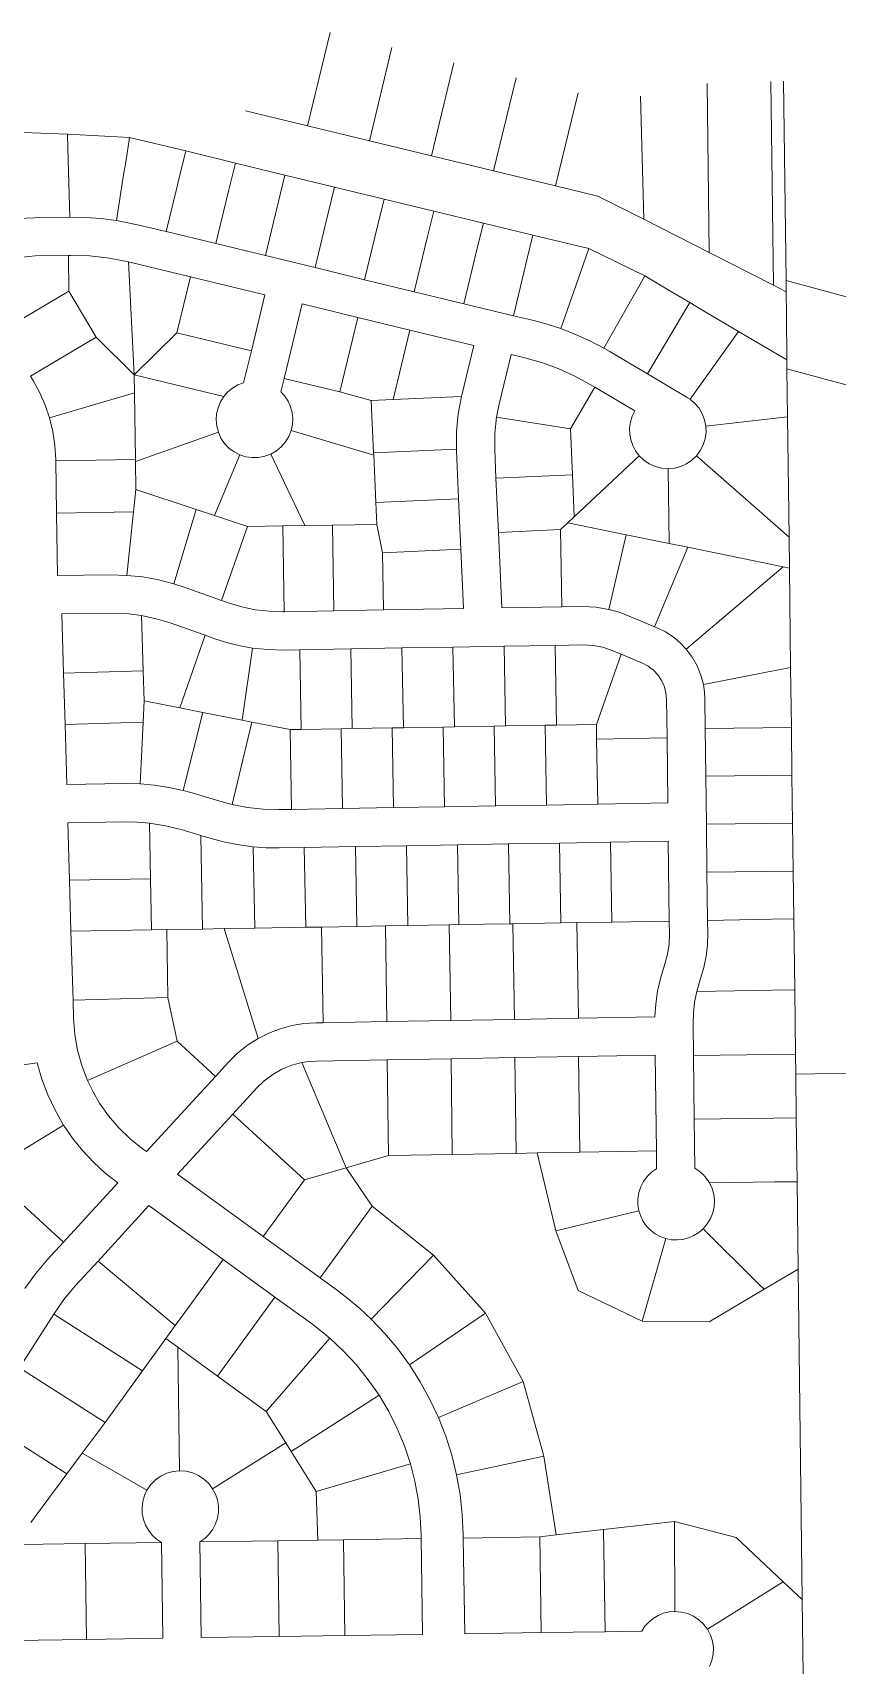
# Model space of a CAD drawing. Header units: feet. Extents: x 865220 to 2841409, y -2240498 to 948907.
# Drawn here: x 2834896 to 2836157, y 946155 to 948713 of the extents above; entities that cross this region are included whole.
import ezdxf

# ---------------------------------------------------------------- set-up
doc = ezdxf.new("R2010")
doc.units = ezdxf.units.FT
doc.header["$LTSCALE"] = 0.015
doc.header["$MEASUREMENT"] = 0
doc.layers.add('Dakota County Parcels', color=7, linetype='Continuous')

msp = doc.modelspace()

# ---------------------------------------------------------------- linework, layer by layer
at = {"layer": 'Dakota County Parcels', "lineweight": 5}
for p, q in [((2835326.4, 948567.4), (2835361.7, 948713.2)), ((2835423.5, 948543.9), (2835458.8, 948689.7)), ((2835520.7, 948520.3), (2835556, 948666.1)), ((2835617.9, 948496.8), (2835653.2, 948642.6)), ((2836056.6, 948317.5), (2836052.7, 948636.9)), ((2836072.7, 948637.2), (2836076.5, 948325.1)), ((2835750.4, 948619.1), (2835715.1, 948473.3)), ((2835853.3, 948420.7), (2835848.3, 948613.7)), ((2835956, 948368.6), (2835952.8, 948633.4)), ((2835229.2, 948590.9), (2835326.4, 948567.4)), ((2835326.4, 948567.4), (2835423.5, 948543.9)), ((2835047.5, 948549.1), (2835135.5, 948527.8)), ((2835423.5, 948543.9), (2835520.7, 948520.3)), ((2835135.5, 948527.8), (2835213.3, 948508.9)), ((2835213.3, 948508.9), (2835291, 948490.1)), ((2835520.7, 948520.3), (2835617.9, 948496.8)), ((2835291, 948490.1), (2835368.8, 948471.3)), ((2835617.9, 948496.8), (2835715.1, 948473.3)), ((2835368.8, 948471.3), (2835446.5, 948452.5)), ((2835715.1, 948473.3), (2835781.6, 948457.2)), ((2835781.6, 948457.2), (2835853.3, 948420.7)), ((2835446.5, 948452.5), (2835524.2, 948433.7)), ((2835524.2, 948433.7), (2835602, 948414.8)), ((2834898.8, 948423.3), (2834953.8, 948424.1)), ((2835059.9, 948412.3), (2835026.9, 948418.9)), ((2835059.9, 948412.3), (2835104.9, 948401.4)), ((2835602, 948414.8), (2835679.7, 948396)), ((2835853.3, 948420.7), (2835956, 948368.6)), ((2835104.9, 948401.4), (2835182.7, 948382.6)), ((2835182.7, 948382.6), (2835260.4, 948363.8)), ((2835679.7, 948396), (2835767.5, 948374.8)), ((2834899.8, 948363.3), (2834951.6, 948364.1)), ((2834951.6, 948364.1), (2834954.8, 948364.1)), ((2834952.5, 948308.4), (2834951.6, 948364.1)), ((2835260.4, 948363.8), (2835338.2, 948345)), ((2835767.5, 948374.8), (2835854.9, 948332.1)), ((2835956, 948368.6), (2836056.6, 948317.5)), ((2835045.8, 948354), (2835143, 948330.5)), ((2835054.8, 948176.9), (2835045.8, 948354)), ((2835121.8, 948243), (2835143, 948330.5)), ((2835143, 948330.5), (2835259.6, 948302.3)), ((2835338.2, 948345), (2835415.9, 948326.1)), ((2834849.4, 948247.1), (2834952.5, 948308.4)), ((2834952.5, 948308.4), (2834995.4, 948236.3)), ((2835415.9, 948326.1), (2835493.7, 948307.3)), ((2835493.7, 948307.3), (2835571.4, 948288.5)), ((2836056.6, 948317.5), (2836066.7, 948312.3)), ((2836066.7, 948312.3), (2836076.8, 948307.2)), ((2836076.5, 948325.1), (2836076.8, 948307.2)), ((2836076.5, 948325.1), (2837136.8, 948035.4)), ((2835238.5, 948214.8), (2835259.6, 948302.3)), ((2835289.7, 948171.5), (2835317.9, 948288.1)), ((2835317.9, 948288.1), (2835405.4, 948267)), ((2835571.4, 948288.5), (2835649.2, 948269.7)), ((2835377.2, 948150.3), (2835405.4, 948267)), ((2835405.4, 948267), (2835487, 948247.2)), ((2835649.2, 948269.7), (2835680.9, 948262)), ((2834892.3, 948174.9), (2834995.4, 948236.3)), ((2834995.4, 948236.3), (2835054.8, 948176.9)), ((2835054.8, 948176.9), (2835121.8, 948243)), ((2835121.8, 948243), (2835238.5, 948214.8)), ((2835460.7, 948138.4), (2835487, 948247.2)), ((2835487, 948247.2), (2835587.1, 948223)), ((2835926, 948138.8), (2836002, 948245.2)), ((2836002, 948245.2), (2836077.8, 948200.4)), ((2835226.3, 948164.7), (2835238.5, 948214.8)), ((2835568.3, 948145.2), (2835587.1, 948223)), ((2835626.6, 948131.1), (2835645.4, 948208.8)), ((2835645.4, 948208.8), (2835666.8, 948203.7)), ((2835799.1, 948214), (2835791.1, 948218.6)), ((2835799.1, 948214), (2835859.5, 948178.4)), ((2835055.2, 948148.7), (2835054.8, 948176.9)), ((2835054.8, 948176.9), (2835195.1, 948143)), ((2835859.5, 948178.4), (2835921.6, 948141.7)), ((2836077.9, 948186.6), (2836077.8, 948200.4)), ((2836077.9, 948186.6), (2837333.4, 947843.5)), ((2836078.8, 948111.5), (2836077.9, 948186.6)), ((2834892.3, 948174.9), (2834897, 948167)), ((2835284.6, 948150.6), (2835289.7, 948171.5)), ((2835289.7, 948171.5), (2835377.2, 948150.3)), ((2835377.2, 948150.3), (2835426.2, 948136.8)), ((2835738.5, 948092.5), (2835776.9, 948157.5)), ((2835768.6, 948162.4), (2835776.9, 948157.5)), ((2835776.9, 948157.5), (2835839.4, 948120.5)), ((2834921.9, 948109.8), (2835055.2, 948148.7)), ((2835056.8, 948044.2), (2835055.2, 948148.7)), ((2835426.2, 948136.8), (2835460.7, 948138.4)), ((2835429.9, 948054.7), (2835426.2, 948136.8)), ((2835460.7, 948138.4), (2835567.8, 948143.1)), ((2835568.3, 948145.2), (2835567.8, 948143.1)), ((2835626.6, 948131.1), (2835622.5, 948110.6)), ((2835926, 948138.8), (2835921.6, 948141.7)), ((2835622.5, 948110.6), (2835738.5, 948092.5)), ((2835950.7, 948096.8), (2836078.8, 948111.5)), ((2836081.1, 947922.5), (2836078.8, 948111.5)), ((2835056.8, 948041), (2835186.7, 948087.1)), ((2835300.7, 948089.9), (2835430.1, 948051.1)), ((2835738.5, 948092.5), (2835741.7, 948020.6)), ((2835180.7, 947956.5), (2835220.2, 948051.7)), ((2835269, 948052.9), (2835322.2, 947940.8)), ((2835429.9, 948054.7), (2835559.8, 948060.5)), ((2835430.1, 948051.1), (2835429.9, 948054.7)), ((2835433.4, 947976.8), (2835430.1, 948051.1)), ((2835559.8, 948060.5), (2835559.9, 948058)), ((2835563.2, 947982.6), (2835559.9, 948058)), ((2835621.8, 948015.3), (2835619.8, 948060.7)), ((2835744.6, 947954.6), (2835846.1, 948050.3)), ((2835936.1, 948050.3), (2836081.1, 947922.5)), ((2834931.8, 948042.4), (2834931.8, 948044.3)), ((2834931.8, 948042.4), (2835056.8, 948044.2)), ((2834933, 947960.4), (2834931.8, 948042.4)), ((2835056.8, 948041), (2835056.8, 948044.2)), ((2835057.5, 947997.6), (2835056.8, 948041)), ((2835893.2, 947912.8), (2835891.8, 948030)), ((2835053.7, 947962.2), (2835057.5, 947997.6)), ((2835057.5, 947997.6), (2835152.1, 947966)), ((2835621.8, 948015.3), (2835741.7, 948020.6)), ((2835625.6, 947930.2), (2835621.8, 948015.3)), ((2835741.7, 948020.6), (2835744.6, 947954.6)), ((2835433.4, 947976.8), (2835563.2, 947982.6)), ((2835434.9, 947942.7), (2835433.4, 947976.8)), ((2835566.7, 947903.7), (2835563.2, 947982.6)), ((2834933, 947960.4), (2835053.7, 947962.2)), ((2834934.5, 947862.4), (2834933, 947960.4)), ((2835053.7, 947962.2), (2835043.2, 947862.9)), ((2835117, 947849.6), (2835152.1, 947966)), ((2835152.1, 947966), (2835180.7, 947956.5)), ((2835180.7, 947956.5), (2835232.5, 947939.2)), ((2835722.8, 947934.5), (2835734.4, 947945.2)), ((2835734.4, 947945.2), (2835744.6, 947954.6)), ((2835734.4, 947945.2), (2835825.6, 947926.6)), ((2835191.8, 947823.6), (2835232.5, 947939.2)), ((2835232.5, 947939.2), (2835287.5, 947940.2)), ((2835287.5, 947940.2), (2835322.2, 947940.8)), ((2835289.8, 947805.9), (2835287.5, 947940.2)), ((2835322.2, 947940.8), (2835365.5, 947941.5)), ((2835365.5, 947941.5), (2835434.9, 947942.7)), ((2835367.8, 947807.3), (2835365.5, 947941.5)), ((2835434.9, 947942.7), (2835444.2, 947898.2)), ((2835625.6, 947930.2), (2835722.8, 947934.5)), ((2835630.9, 947811.8), (2835625.6, 947930.2)), ((2835724.9, 947813.4), (2835722.8, 947934.5)), ((2835798.8, 947809.6), (2835825.6, 947926.6)), ((2835825.6, 947926.6), (2835893.2, 947912.8)), ((2836081.7, 947874.3), (2836081.1, 947922.5)), ((2835444.2, 947898.2), (2835566.7, 947903.7)), ((2835444.2, 947898.2), (2835445.7, 947808.6)), ((2835570.9, 947810.8), (2835566.7, 947903.7)), ((2835870.2, 947782.4), (2835922.5, 947906.8)), ((2835893.2, 947912.8), (2835922.5, 947906.8)), ((2835922.5, 947906.8), (2836071.7, 947876.3)), ((2835920.1, 947747.2), (2836071.7, 947876.3)), ((2836071.7, 947876.3), (2836081.7, 947874.3)), ((2836083.6, 947718.3), (2836081.7, 947874.3)), ((2834934.5, 947862.4), (2835016.5, 947863.6)), ((2835043.2, 947862.9), (2835016.5, 947863.6)), ((2835131.3, 947844.9), (2835117, 947849.6)), ((2835131.3, 947844.9), (2835191.8, 947823.6)), ((2835191.8, 947823.6), (2835202.7, 947819.7)), ((2834941.3, 947802.5), (2835017.3, 947803.6)), ((2834944, 947709.6), (2834941.3, 947802.5)), ((2835069, 947713.3), (2835066.4, 947799.9)), ((2835287.8, 947805.9), (2835289.8, 947805.9)), ((2835289.8, 947805.9), (2835367.8, 947807.3)), ((2835367.8, 947807.3), (2835445.7, 947808.6)), ((2835445.7, 947808.6), (2835570.9, 947810.8)), ((2835630.9, 947811.8), (2835724.9, 947813.4)), ((2835724.9, 947813.4), (2835757.3, 947814)), ((2835827.1, 947800.5), (2835870.2, 947782.4)), ((2835111.4, 947788.3), (2835166.2, 947769)), ((2835126.2, 947655.3), (2835166.2, 947769)), ((2835166.2, 947769), (2835182.7, 947763.1)), ((2835870.2, 947782.4), (2835874.5, 947780.6)), ((2835223.9, 947636), (2835240.2, 947749)), ((2835288.8, 947745.9), (2835314.5, 947746.4)), ((2835314.5, 947746.4), (2835394.5, 947747.7)), ((2835316.7, 947621.4), (2835314.5, 947746.4)), ((2835394.5, 947747.7), (2835474.5, 947749.1)), ((2835396.6, 947622.8), (2835394.5, 947747.7)), ((2835474.5, 947749.1), (2835554.4, 947750.5)), ((2835476.6, 947624.1), (2835474.5, 947749.1)), ((2835554.4, 947750.5), (2835634.4, 947751.9)), ((2835556.6, 947625.5), (2835554.4, 947750.5)), ((2835634.4, 947751.9), (2835714.4, 947753.2)), ((2835636.6, 947626.9), (2835634.4, 947751.9)), ((2835714.4, 947753.2), (2835758.3, 947754)), ((2835716.6, 947628.3), (2835714.4, 947753.2)), ((2835803.8, 947745.2), (2835818.2, 947739.2)), ((2835779.1, 947629.3), (2835818.2, 947739.2)), ((2835818.2, 947739.2), (2835851.2, 947725.3)), ((2835946.9, 947691.6), (2836083.6, 947718.3)), ((2836084.8, 947624.6), (2836083.6, 947718.3)), ((2834944, 947709.6), (2835069, 947713.3)), ((2834946.4, 947629), (2834944, 947709.6)), ((2835070.3, 947666.3), (2835069, 947713.3)), ((2835068.7, 947632.6), (2835070.3, 947666.3)), ((2835070.3, 947666.3), (2835126.2, 947655.3)), ((2835890, 947608.3), (2835889.2, 947668.9)), ((2835949.8, 947623), (2835949.2, 947669.6)), ((2835126.2, 947655.3), (2835162.6, 947648.1)), ((2835131.5, 947525.8), (2835162.6, 947648.1)), ((2835162.6, 947648.1), (2835223.9, 947636)), ((2834946.4, 947629), (2835068.7, 947632.6)), ((2834949.1, 947535.1), (2834946.4, 947629)), ((2835064, 947536.1), (2835068.7, 947632.6)), ((2835208.4, 947503.7), (2835239.1, 947633)), ((2835223.9, 947636), (2835239.1, 947633)), ((2835239.1, 947633), (2835299.2, 947621.1)), ((2835299.2, 947621.1), (2835316.7, 947621.4)), ((2835301.4, 947496.1), (2835299.2, 947621.1)), ((2835316.7, 947621.4), (2835379.2, 947622.5)), ((2835379.2, 947622.5), (2835396.6, 947622.8)), ((2835381.3, 947497.5), (2835379.2, 947622.5)), ((2835396.6, 947622.8), (2835459.2, 947623.8)), ((2835459.2, 947623.8), (2835476.6, 947624.1)), ((2835461.3, 947498.9), (2835459.2, 947623.8)), ((2835476.6, 947624.1), (2835539.1, 947625.2)), ((2835539.1, 947625.2), (2835556.6, 947625.5)), ((2835541.3, 947500.2), (2835539.1, 947625.2)), ((2835556.6, 947625.5), (2835619.1, 947626.6)), ((2835619.1, 947626.6), (2835636.6, 947626.9)), ((2835621.3, 947501.6), (2835619.1, 947626.6)), ((2835636.6, 947626.9), (2835699.1, 947628)), ((2835699.1, 947628), (2835716.6, 947628.3)), ((2835701.2, 947503), (2835699.1, 947628)), ((2835716.6, 947628.3), (2835779.1, 947629.3)), ((2835779.5, 947606.4), (2835779.1, 947629.3)), ((2835949.8, 947623), (2836084.8, 947624.6)), ((2835950.7, 947548), (2835949.8, 947623)), ((2836085.7, 947549.6), (2836084.8, 947624.6)), ((2835779.5, 947606.4), (2835890, 947608.3)), ((2835781.2, 947504.4), (2835779.5, 947606.4)), ((2835891.2, 947506.3), (2835890, 947608.3)), ((2834949.1, 947535.1), (2835038.5, 947536.6)), ((2835064, 947536.1), (2835038.5, 947536.6)), ((2835950.7, 947548), (2836085.7, 947549.6)), ((2835951.6, 947473), (2835950.7, 947548)), ((2836086.6, 947474.6), (2836085.7, 947549.6)), ((2835145.4, 947521.9), (2835131.5, 947525.8)), ((2835145.4, 947521.9), (2835192.4, 947508)), ((2835192.4, 947508), (2835208.4, 947503.7)), ((2835281.2, 947495.8), (2835301.4, 947496.1)), ((2835301.4, 947496.1), (2835381.3, 947497.5)), ((2835381.3, 947497.5), (2835461.3, 947498.9)), ((2835461.3, 947498.9), (2835541.3, 947500.2)), ((2835541.3, 947500.2), (2835621.3, 947501.6)), ((2835621.3, 947501.6), (2835701.2, 947503)), ((2835701.2, 947503), (2835781.2, 947504.4)), ((2835781.2, 947504.4), (2835891.2, 947506.3)), ((2834950.8, 947475.1), (2835039.5, 947476.6)), ((2834953.4, 947385.1), (2834950.8, 947475.1)), ((2835080.3, 947387.3), (2835078.8, 947474.7)), ((2835128.3, 947464.5), (2835159.1, 947455.3)), ((2835951.6, 947473), (2836086.6, 947474.6)), ((2835952.5, 947398), (2835951.6, 947473)), ((2836087.5, 947399.6), (2836086.6, 947474.6)), ((2835159.1, 947455.3), (2835175.3, 947450.5)), ((2835161.6, 947308.7), (2835159.1, 947455.3)), ((2835243.6, 947310.1), (2835241.4, 947437.5)), ((2835282.2, 947435.8), (2835321.4, 947436.5)), ((2835321.4, 947436.5), (2835401.4, 947437.8)), ((2835323.6, 947311.5), (2835321.4, 947436.5)), ((2835401.4, 947437.8), (2835481.4, 947439.2)), ((2835403.6, 947312.9), (2835401.4, 947437.8)), ((2835481.4, 947439.2), (2835561.4, 947440.6)), ((2835483.6, 947314.3), (2835481.4, 947439.2)), ((2835561.4, 947440.6), (2835641.4, 947442)), ((2835563.5, 947315.6), (2835561.4, 947440.6)), ((2835641.4, 947442), (2835721.3, 947443.3)), ((2835643.5, 947317), (2835641.4, 947442)), ((2835721.3, 947443.3), (2835801.3, 947444.7)), ((2835723.5, 947318.4), (2835721.3, 947443.3)), ((2835801.3, 947444.7), (2835891.9, 947446.3)), ((2835803.5, 947319.7), (2835801.3, 947444.7)), ((2835893.4, 947321.3), (2835891.9, 947446.3)), ((2834953.4, 947385.1), (2835080.3, 947387.3)), ((2834955.7, 947305.2), (2834953.4, 947385.1)), ((2835081.7, 947307.3), (2835080.3, 947387.3)), ((2835952.5, 947398), (2836087.5, 947399.6)), ((2835953.4, 947322.3), (2835952.5, 947398)), ((2836088.4, 947324.6), (2836087.5, 947399.6)), ((2834955.7, 947305.2), (2835081.7, 947307.3)), ((2835081.7, 947307.3), (2835105.8, 947307.8)), ((2835105.8, 947307.8), (2835161.6, 947308.7)), ((2835105.8, 947307.8), (2835107.6, 947201.6)), ((2835161.6, 947308.7), (2835195.8, 947309.3)), ((2835195.8, 947309.3), (2835243.6, 947310.1)), ((2835195.8, 947309.3), (2835249.1, 947137.3)), ((2835243.6, 947310.1), (2835323.6, 947311.5)), ((2835323.6, 947311.5), (2835348.4, 947311.9)), ((2835348.4, 947311.9), (2835403.6, 947312.9)), ((2835348.4, 947311.9), (2835351, 947162)), ((2835403.6, 947312.9), (2835448.4, 947313.6)), ((2835448.4, 947313.6), (2835483.6, 947314.3)), ((2835448.4, 947313.6), (2835450.9, 947163.7)), ((2835483.6, 947314.3), (2835548.3, 947315.4)), ((2835548.3, 947315.4), (2835563.5, 947315.6)), ((2835548.3, 947315.4), (2835550.9, 947165.4)), ((2835563.5, 947315.6), (2835643.5, 947317)), ((2835643.5, 947317), (2835648.3, 947317.1)), ((2835648.3, 947317.1), (2835723.5, 947318.4)), ((2835648.3, 947317.1), (2835650.9, 947167.2)), ((2835723.5, 947318.4), (2835748.3, 947318.8)), ((2835748.3, 947318.8), (2835803.5, 947319.7)), ((2835748.3, 947318.8), (2835750.9, 947168.9)), ((2835803.5, 947319.7), (2835893.4, 947321.3)), ((2835893.8, 947301.5), (2835893.4, 947321.3)), ((2835953.8, 947302.2), (2835953.4, 947322.3)), ((2836090.1, 947213.5), (2836088.4, 947324.6)), ((2834959, 947197.3), (2834955.7, 947305.2)), ((2835936.4, 947210.8), (2835942.2, 947231)), ((2836090.1, 947213.5), (2836091.3, 947112.7)), ((2834959, 947197.3), (2835107.6, 947201.6)), ((2834959, 947197.3), (2834959.8, 947168.7)), ((2835107.6, 947201.6), (2835122, 947132.8)), ((2835351, 947162), (2835339.3, 947161.8)), ((2835450.9, 947163.7), (2835351, 947162)), ((2835550.9, 947165.4), (2835450.9, 947163.7)), ((2835650.9, 947167.2), (2835550.9, 947165.4)), ((2835750.9, 947168.9), (2835650.9, 947167.2)), ((2835870.9, 947170.9), (2835750.9, 947168.9)), ((2835931.3, 947110.8), (2835930.7, 947159.9)), ((2835122, 947132.8), (2834981.5, 947071.6)), ((2835122, 947132.8), (2835182, 947077.8)), ((2835340.3, 947101.8), (2835451.4, 947103.7)), ((2835451.4, 947103.7), (2835551.4, 947105.4)), ((2835451.4, 947103.7), (2835453.2, 946953.8)), ((2835551.4, 947105.4), (2835651.4, 947107.2)), ((2835551.4, 947105.4), (2835553.2, 946955.5)), ((2835651.4, 947107.2), (2835751.3, 947108.9)), ((2835651.4, 947107.2), (2835653.2, 946957.2)), ((2835751.3, 947108.9), (2835871.3, 947111)), ((2835751.3, 947108.9), (2835753.2, 946958.9)), ((2835873.2, 946961), (2835871.3, 947111)), ((2835932.5, 947010.8), (2835931.3, 947110.8)), ((2836091.3, 947112.7), (2836091.7, 947081.5)), ((2836091.7, 947081.5), (2837295.9, 947101.8)), ((2834800.2, 947084.3), (2834902.9, 947099.3)), ((2835182, 947077.8), (2835073.9, 946959.9)), ((2835202.5, 947100.2), (2835182, 947077.8)), ((2835317.7, 947099.4), (2835386.9, 946934.6)), ((2836091.7, 947081.5), (2836092.5, 947012.8)), ((2835209.2, 947018.7), (2835246.8, 947059.7)), ((2834823.9, 946928.3), (2834944.1, 947001.6)), ((2835122.7, 946924.4), (2835209.2, 947018.7)), ((2835209.2, 947018.7), (2835321.6, 946915.8)), ((2835933.5, 946933.8), (2835932.5, 947010.8)), ((2836092.5, 947012.8), (2836093.7, 946912.8)), ((2835073.9, 946959.9), (2835067.7, 946964.3)), ((2835386.9, 946934.6), (2835453.2, 946953.8)), ((2835553.2, 946955.5), (2835453.2, 946953.8)), ((2835653.2, 946957.2), (2835553.2, 946955.5)), ((2835686.5, 946957.8), (2835653.2, 946957.2)), ((2835686.5, 946957.8), (2835753.2, 946958.9)), ((2835715.7, 946835.9), (2835686.5, 946957.8)), ((2835753.2, 946958.9), (2835873.2, 946961)), ((2835873.5, 946933.1), (2835873.2, 946961)), ((2834823.9, 946928.3), (2834944, 946818.2)), ((2835257.1, 946826.9), (2835122.7, 946924.4)), ((2835321.6, 946915.8), (2835386.9, 946934.6)), ((2835427.5, 946874.5), (2835386.9, 946934.6)), ((2835029, 946910.9), (2834944, 946818.2)), ((2835257.1, 946826.9), (2835321.6, 946915.8)), ((2836058.7, 946912.4), (2835956.3, 946911.1)), ((2836093.7, 946912.8), (2836058.7, 946912.4)), ((2836093.7, 946912.8), (2836095.4, 946775.8)), ((2835077.9, 946875.4), (2834998.2, 946788.5)), ((2835077.9, 946875.4), (2835194.4, 946790.9)), ((2835427.5, 946874.5), (2835346.1, 946762.3)), ((2835524.1, 946797.6), (2835427.5, 946874.5)), ((2835715.7, 946835.9), (2835845.8, 946867.4)), ((2835346.1, 946762.3), (2835257.1, 946826.9)), ((2835750.5, 946742.2), (2835715.7, 946835.9)), ((2835851.1, 946694.1), (2835887.8, 946823.8)), ((2836034.3, 946751.9), (2835946.6, 946839.2)), ((2834944, 946818.2), (2834918.3, 946790.2)), ((2835524.1, 946797.6), (2835426, 946697.7)), ((2835605.5, 946707.1), (2835524.1, 946797.6)), ((2834998.2, 946788.5), (2834962.5, 946749.7)), ((2834998.2, 946788.5), (2835119.2, 946687.3)), ((2835134.1, 946707.8), (2835194.4, 946790.9)), ((2835194.4, 946790.9), (2835275.3, 946732.1)), ((2836095.4, 946775.8), (2836042.1, 946744.2)), ((2836101.7, 946258.1), (2836095.4, 946775.8)), ((2835371.3, 946744), (2835346.1, 946762.3)), ((2836042.1, 946744.2), (2835956.1, 946693.1)), ((2836042.1, 946744.2), (2836034.3, 946751.9)), ((2835185.4, 946608.3), (2835275.3, 946732.1)), ((2835275.3, 946732.1), (2835332.5, 946690.6)), ((2835851.1, 946694.1), (2835750.5, 946742.2)), ((2834874.8, 946621.1), (2834928.6, 946705.4)), ((2834928.6, 946705.4), (2835067.9, 946616.6)), ((2835119.2, 946687.3), (2835134.1, 946707.8)), ((2835605.5, 946707.1), (2835486.3, 946625.7)), ((2835664.2, 946599.9), (2835605.5, 946707.1)), ((2835956.1, 946693.1), (2835851.1, 946694.1)), ((2835067.9, 946616.6), (2835104.5, 946667.1)), ((2835104.5, 946667.1), (2835119.2, 946687.3)), ((2835268.2, 946560.6), (2835361.4, 946667.7)), ((2835185.4, 946608.3), (2835123.2, 946653.5)), ((2835126, 946459.9), (2835123.2, 946653.5)), ((2834874.8, 946621.1), (2835009.1, 946535.5)), ((2835009.1, 946535.5), (2835067.9, 946616.6)), ((2835261.6, 946553), (2835185.4, 946608.3)), ((2835664.2, 946599.9), (2835531.6, 946543.3)), ((2835696.7, 946482.8), (2835664.2, 946599.9)), ((2835300.9, 946490), (2835438.6, 946578.3)), ((2835261.6, 946553), (2835268.2, 946560.6)), ((2835292.3, 946503.7), (2835261.6, 946553)), ((2834821.1, 946536.8), (2834949.4, 946455)), ((2834973.4, 946487.3), (2835009.1, 946535.5)), ((2834949.4, 946455), (2834973.4, 946487.3)), ((2835015.4, 946463.4), (2834973.4, 946487.3)), ((2835177.7, 946431.8), (2835292.3, 946503.7)), ((2835300.9, 946490), (2835292.3, 946503.7)), ((2835339.9, 946427.4), (2835300.9, 946490)), ((2835074.8, 946429.6), (2835015.4, 946463.4)), ((2835339.9, 946427.4), (2835487.6, 946470.8)), ((2835696.7, 946482.8), (2835560, 946453.7)), ((2835716.2, 946359.3), (2835696.7, 946482.8)), ((2834893, 946378.7), (2834949.4, 946455)), ((2835342.7, 946351.2), (2835339.9, 946427.4)), ((2835504.5, 946359.3), (2835504.6, 946353.6)), ((2835570.6, 946354.5), (2835570.5, 946360.3)), ((2835716.2, 946359.3), (2835690.6, 946356.3)), ((2835790.4, 946367.8), (2835716.2, 946359.3)), ((2835901.5, 946380.6), (2835790.4, 946367.8)), ((2835790.4, 946367.8), (2835792.8, 946207.8)), ((2835998.2, 946355.1), (2835901.5, 946380.6)), ((2835901.5, 946380.6), (2835902.3, 946239.4)), ((2834977.7, 946345.8), (2834879.4, 946344.3)), ((2835097.7, 946347.5), (2834977.7, 946345.8)), ((2834980, 946195.8), (2834977.7, 946345.8)), ((2835097.7, 946347.5), (2835099.9, 946197.6)), ((2835157.7, 946348.4), (2835279.7, 946350.2)), ((2835159.9, 946198.5), (2835157.7, 946348.4)), ((2835279.7, 946350.2), (2835342.7, 946351.2)), ((2835281.9, 946200.3), (2835279.7, 946350.2)), ((2835342.7, 946351.2), (2835382.6, 946351.8)), ((2835382.6, 946351.8), (2835504.6, 946353.6)), ((2835384.9, 946201.8), (2835382.6, 946351.8)), ((2835504.6, 946353.6), (2835506.8, 946203.6)), ((2835570.6, 946354.5), (2835690.6, 946356.3)), ((2835572.8, 946204.6), (2835570.6, 946354.5)), ((2835690.6, 946356.3), (2835692.8, 946206.3)), ((2836071.8, 946286.1), (2835998.2, 946355.1)), ((2836071.8, 946286.1), (2835953.4, 946211.5)), ((2836101.7, 946258.1), (2836071.8, 946286.1)), ((2836103.8, 946081.9), (2836101.7, 946258.1)), ((2835692.8, 946206.3), (2835572.8, 946204.6)), ((2835792.8, 946207.8), (2835692.8, 946206.3)), ((2835850.3, 946208.7), (2835792.8, 946207.8)), ((2834866, 946194.1), (2834980, 946195.8)), ((2835099.9, 946197.6), (2834980, 946195.8)), ((2835159.9, 946198.5), (2835281.9, 946200.3)), ((2835281.9, 946200.3), (2835384.9, 946201.8)), ((2835384.9, 946201.8), (2835506.8, 946203.6))]:
    msp.add_line(p, q, dxfattribs=at)
for points in [[(2834850.5, 948557.9), (2834895, 948556.2), (2834950.4, 948554.1)], [(2834953.8, 948424.1), (2834951, 948531.8), (2834950.4, 948554.1)], [(2834950.4, 948554.1), (2834950.6, 948554.1), (2835047.5, 948549.1)], [(2835026.9, 948418.9), (2835038.2, 948490.2), (2835041.4, 948510.3), (2835047.5, 948549.1)], [(2835104.9, 948401.4), (2835120.6, 948466.1), (2835125.3, 948485.5), (2835135.5, 948527.8)], [(2835182.7, 948382.6), (2835198.4, 948447.7), (2835203.1, 948467.1), (2835213.3, 948508.9)], [(2835260.4, 948363.8), (2835276.3, 948429.3), (2835281, 948448.8), (2835291, 948490.1)], [(2835338.2, 948345), (2835354.2, 948411), (2835358.9, 948430.4), (2835368.8, 948471.3)], [(2835415.9, 948326.1), (2835432, 948392.6), (2835436.7, 948412.1), (2835446.5, 948452.5)], [(2835493.7, 948307.3), (2835509.9, 948374.3), (2835514.6, 948393.7), (2835524.2, 948433.7)], [(2834898.8, 948423.3), (2834885.8, 948422.6), (2834872.8, 948420.9)], [(2835026.9, 948418.9), (2835002.6, 948422.1), (2834978.3, 948423.8), (2834953.8, 948424.1)], [(2835571.4, 948288.5), (2835587.7, 948355.9), (2835592.4, 948375.4), (2835602, 948414.8)], [(2835649.2, 948269.7), (2835665.6, 948337.6), (2835670.3, 948357), (2835679.7, 948396)], [(2834899.8, 948363.3), (2834884.2, 948362), (2834868.9, 948358.7), (2834854.2, 948353.5), (2834840.3, 948346.4)], [(2835045.8, 948354), (2835015.8, 948359.9), (2834985.4, 948363.3), (2834954.8, 948364.1)], [(2835723.2, 948249.4), (2835747.5, 948318.3), (2835754.2, 948337.3), (2835767.5, 948374.8)], [(2835791.1, 948218.6), (2835836.8, 948300), (2835847.1, 948318.3), (2835854.9, 948332.1)], [(2835854.9, 948332.1), (2835894.5, 948308.6), (2835925.6, 948290.3)], [(2836077.8, 948200.4), (2836077.1, 948271.4), (2836076.8, 948307.2)], [(2835859.5, 948178.4), (2835921.2, 948282.8), (2835925.6, 948290.3)], [(2835925.6, 948290.3), (2835947.3, 948277.4), (2836002, 948245.2)], [(2835723.2, 948249.4), (2835702.2, 948256.2), (2835680.9, 948262)], [(2835791.1, 948218.6), (2835769.1, 948230.2), (2835746.4, 948240.5), (2835723.2, 948249.4)], [(2835768.6, 948162.4), (2835744.4, 948175.5), (2835719.2, 948186.8), (2835693.3, 948196.2), (2835666.8, 948203.7)], [(2834921.9, 948109.8), (2834915.2, 948129.6), (2834906.9, 948148.7), (2834897, 948167)], [(2835226.3, 948164.7), (2835217.3, 948161.2), (2835209, 948156.4), (2835201.5, 948150.2), (2835195.1, 948143)], [(2835300.7, 948089.9), (2835302.7, 948099.1), (2835303.2, 948108.5), (2835302.3, 948117.9), (2835299.9, 948127), (2835296, 948135.6), (2835290.9, 948143.6), (2835284.6, 948150.6)], [(2835195.1, 948143), (2835189.9, 948134.7), (2835186.2, 948125.6), (2835183.9, 948116.1), (2835183.3, 948106.3), (2835184.2, 948096.6), (2835186.7, 948087.1)], [(2835567.8, 948143.1), (2835562.7, 948115.9), (2835560, 948088.2), (2835559.8, 948060.5)], [(2835950.7, 948096.8), (2835948.7, 948106.7), (2835945.2, 948116), (2835940.1, 948124.7), (2835933.6, 948132.3), (2835926, 948138.8)], [(2834931.8, 948044.3), (2834930.4, 948066.4), (2834927.1, 948088.3), (2834921.9, 948109.8)], [(2835622.5, 948110.6), (2835619.9, 948085.7), (2835619.8, 948060.7)], [(2835839.4, 948120.5), (2835835.3, 948112.1), (2835832.5, 948103.1), (2835831.2, 948093.7), (2835831.4, 948084.3), (2835833, 948075.1), (2835836.1, 948066.2), (2835840.5, 948057.8), (2835846.1, 948050.3)], [(2835186.7, 948087.1), (2835190.8, 948078), (2835196.4, 948069.6), (2835203.3, 948062.4), (2835211.3, 948056.3), (2835220.2, 948051.7)], [(2835269, 948052.9), (2835277.6, 948058), (2835285.3, 948064.4), (2835291.9, 948072), (2835297, 948080.6), (2835300.7, 948089.9)], [(2835936.1, 948050.3), (2835942.1, 948058.4), (2835946.6, 948067.3), (2835949.6, 948076.9), (2835951, 948086.8), (2835950.7, 948096.8)], [(2835220.2, 948051.7), (2835229.8, 948048.7), (2835239.7, 948047.3), (2835249.7, 948047.5), (2835259.6, 948049.4), (2835269, 948052.9)], [(2835846.1, 948050.3), (2835853.6, 948043.2), (2835862.1, 948037.5), (2835871.5, 948033.3), (2835881.5, 948030.8), (2835891.8, 948030)], [(2835891.8, 948030), (2835901.8, 948031), (2835911.5, 948033.6), (2835920.6, 948037.8), (2835928.9, 948043.4), (2835936.1, 948050.3)], [(2835117, 947849.6), (2835092.7, 947855.9), (2835068.1, 947860.3), (2835043.2, 947862.9)], [(2835202.7, 947819.7), (2835223.4, 947813.4), (2835244.6, 947809), (2835266.1, 947806.5), (2835287.8, 947805.9)], [(2835066.4, 947799.9), (2835042, 947802.9), (2835017.3, 947803.6)], [(2835111.4, 947788.3), (2835089.2, 947795), (2835066.4, 947799.9)], [(2835798.8, 947809.6), (2835778.2, 947813.1), (2835757.3, 947814)], [(2835827.1, 947800.5), (2835813.2, 947805.7), (2835798.8, 947809.6)], [(2835920.1, 947747.2), (2835910.2, 947757.5), (2835899.3, 947766.6), (2835887.3, 947774.3), (2835874.5, 947780.6)], [(2835182.7, 947763.1), (2835201.6, 947757.2), (2835220.7, 947752.5), (2835240.2, 947749)], [(2835240.2, 947749), (2835264.4, 947746.5), (2835288.8, 947745.9)], [(2835803.8, 947745.2), (2835789.1, 947750.2), (2835773.9, 947753.2), (2835758.3, 947754)], [(2835946.9, 947691.6), (2835943, 947706.6), (2835937.1, 947721.1), (2835929.4, 947734.7), (2835920.1, 947747.2)], [(2835889.2, 947668.9), (2835888.2, 947679.1), (2835885.6, 947689), (2835881.3, 947698.3), (2835875.6, 947706.9), (2835868.5, 947714.3), (2835860.4, 947720.5), (2835851.2, 947725.3)], [(2835949.2, 947669.6), (2835948.6, 947680.6), (2835946.9, 947691.6)], [(2835131.5, 947525.8), (2835109.2, 947530.7), (2835086.7, 947534.1), (2835064, 947536.1)], [(2835208.4, 947503.7), (2835232.4, 947499), (2835256.7, 947496.4), (2835281.2, 947495.8)], [(2835078.8, 947474.7), (2835059.2, 947476.3), (2835039.5, 947476.6)], [(2835128.3, 947464.5), (2835103.8, 947470.6), (2835078.8, 947474.7)], [(2835175.3, 947450.5), (2835197, 947444.7), (2835219.1, 947440.4), (2835241.4, 947437.5)], [(2835241.4, 947437.5), (2835261.8, 947436), (2835282.2, 947435.8)], [(2835953.4, 947322.3), (2836053.7, 947324), (2836088.4, 947324.6)], [(2835893.8, 947301.5), (2835893, 947284.3), (2835890.2, 947267.2), (2835885.5, 947250.7)], [(2835942.2, 947231), (2835947.4, 947248.4), (2835951.1, 947266.1), (2835953.2, 947284.1), (2835953.8, 947302.2)], [(2835885.5, 947250.7), (2835879.6, 947231.2), (2835875.2, 947211.4), (2835872.3, 947191.2), (2835870.9, 947170.9)], [(2835930.7, 947159.9), (2835931.2, 947177), (2835933.1, 947194), (2835936.4, 947210.8)], [(2836090.1, 947213.5), (2836055.1, 947212.9), (2835936.4, 947210.8)], [(2834959.8, 947168.7), (2834961.7, 947143.7), (2834966, 947119.1), (2834972.6, 947095), (2834981.5, 947071.6)], [(2835339.3, 947161.8), (2835320.5, 947160.5), (2835301.9, 947157.4), (2835283.6, 947152.5), (2835266, 947145.7), (2835249.1, 947137.3)], [(2835249.1, 947137.3), (2835232.3, 947126.6), (2835216.7, 947114.2), (2835202.5, 947100.2)], [(2835317.7, 947099.4), (2835329, 947101.1), (2835340.3, 947101.8)], [(2836091.3, 947112.7), (2836056.3, 947112.3), (2835931.3, 947110.8)], [(2834902.9, 947099.3), (2834910.1, 947073.7), (2834919.5, 947048.8), (2834930.8, 947024.7), (2834944.1, 947001.6)], [(2835246.8, 947059.7), (2835258.7, 947071.1), (2835272, 947081), (2835286.4, 947089), (2835301.7, 947095.2), (2835317.7, 947099.4)], [(2834981.5, 947071.6), (2834990.3, 947053.4), (2835000.4, 947036)], [(2835000.4, 947036), (2835014.6, 947015.8), (2835030.7, 946997), (2835048.4, 946979.8), (2835067.7, 946964.3)], [(2834944.1, 947001.6), (2834958.2, 946981), (2834973.8, 946961.5), (2834990.9, 946943.3), (2835009.3, 946926.4), (2835029, 946910.9)], [(2836092.5, 947012.8), (2836057.5, 947012.3), (2835932.5, 947010.8)], [(2835845.8, 946867.4), (2835844.3, 946876.8), (2835844.3, 946886.4), (2835845.8, 946895.8), (2835848.8, 946904.8), (2835853.2, 946913.3), (2835858.9, 946920.9), (2835865.7, 946927.6), (2835873.5, 946933.1)], [(2835933.5, 946933.8), (2835940.3, 946929.4), (2835946.4, 946924), (2835951.8, 946917.9), (2835956.3, 946911.1)], [(2835956.3, 946911.1), (2835960.4, 946902.3), (2835963, 946892.9), (2835964.1, 946883.2), (2835963.6, 946873.5), (2835961.5, 946864), (2835957.9, 946855), (2835952.9, 946846.6), (2835946.6, 946839.2)], [(2835887.8, 946823.8), (2835879.3, 946826.9), (2835871.3, 946831.3), (2835864.2, 946836.8), (2835857.9, 946843.3), (2835852.6, 946850.7), (2835848.6, 946858.8), (2835845.8, 946867.4)], [(2835946.6, 946839.2), (2835939.7, 946833.2), (2835932, 946828.4), (2835923.7, 946824.8), (2835914.9, 946822.5), (2835905.8, 946821.5), (2835896.7, 946822), (2835887.8, 946823.8)], [(2834883.1, 946745.4), (2834899.9, 946768.5), (2834918.3, 946790.2)], [(2834928.6, 946705.4), (2834944.6, 946728.3), (2834962.5, 946749.7)], [(2835426, 946697.7), (2835408.5, 946714.1), (2835390.3, 946729.5), (2835371.3, 946744)], [(2835486.3, 946625.7), (2835467.8, 946651), (2835447.6, 946675.1), (2835426, 946697.7)], [(2835185.4, 946608.3), (2835123.2, 946653.5), (2835104.5, 946667.1)], [(2835361.4, 946667.7), (2835347.2, 946679.4), (2835332.5, 946690.6)], [(2835438.6, 946578.3), (2835421.7, 946602.6), (2835403.2, 946625.7), (2835383, 946647.4), (2835361.4, 946667.7)], [(2835531.6, 946543.3), (2835518.3, 946571.7), (2835503.2, 946599.2), (2835486.3, 946625.7)], [(2835487.6, 946470.8), (2835478.3, 946498.9), (2835466.9, 946526.3), (2835453.7, 946552.8), (2835438.6, 946578.3)], [(2835560, 946453.7), (2835552.5, 946484.2), (2835543, 946514.1), (2835531.6, 946543.3)], [(2835504.5, 946359.3), (2835503.2, 946387.6), (2835499.9, 946415.6), (2835494.7, 946443.4), (2835487.6, 946470.8)], [(2835126, 946459.9), (2835115.7, 946458.9), (2835105.7, 946456.1), (2835096.4, 946451.6), (2835088, 946445.5), (2835080.7, 946438.2), (2835074.8, 946429.6)], [(2835177.7, 946431.8), (2835171.6, 946440), (2835164.1, 946447), (2835155.6, 946452.7), (2835146.2, 946456.8), (2835136.3, 946459.2), (2835126, 946459.9)], [(2835570.5, 946360.3), (2835569, 946391.6), (2835565.5, 946422.8), (2835560, 946453.7)], [(2835074.8, 946429.6), (2835070.8, 946421), (2835068.2, 946411.9), (2835067, 946402.6), (2835067.3, 946393.1), (2835069.1, 946383.8), (2835072.4, 946374.9), (2835077, 946366.7), (2835082.9, 946359.2), (2835089.8, 946352.8), (2835097.7, 946347.5)], [(2835157.7, 946348.4), (2835165.5, 946354), (2835172.3, 946360.7), (2835177.9, 946368.4), (2835182.3, 946376.8), (2835185.3, 946385.9), (2835186.7, 946395.3), (2835186.7, 946404.9), (2835185.2, 946414.3), (2835182.2, 946423.4), (2835177.7, 946431.8)], [(2835850.3, 946208.7), (2835855.3, 946216.2), (2835861.3, 946222.9), (2835868.3, 946228.6), (2835876.1, 946233.2), (2835884.5, 946236.6), (2835893.3, 946238.7), (2835902.3, 946239.4)], [(2835902.3, 946239.4), (2835912.4, 946238.6), (2835922.2, 946236.2), (2835931.5, 946232.1), (2835939.9, 946226.5), (2835947.3, 946219.5), (2835953.4, 946211.5)], [(2835953.4, 946211.5), (2835958.1, 946202.5), (2835961.1, 946192.8), (2835962.6, 946182.8), (2835962.3, 946172.7), (2835960.3, 946162.7), (2835956.6, 946153.3)]]:
    msp.add_lwpolyline(points, dxfattribs=at)

doc.saveas('drawing.dxf')
